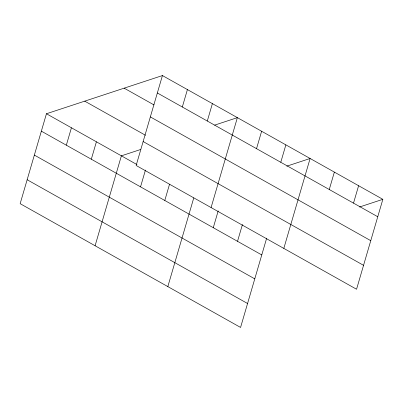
<?xml version="1.0" encoding="UTF-8"?>
<svg xmlns="http://www.w3.org/2000/svg" width="403" height="403" viewBox="0 0 403 403"><rect width="100%" height="100%" fill="white"/><g stroke="black" fill="none" stroke-linecap="round" stroke-linejoin="round"><path stroke-width="0.6" d="M162.434 75.562L136.138 165.482L356.554 289.248L382.85 199.329L162.434 75.562L46.446 113.752L20.15 203.671L240.566 327.438L266.685 238.118M66.334 145.191L71.427 127.776M91.315 159.215L96.403 141.806M95.093 245.749L121.384 155.83L140.521 149.533M140.541 186.856L145.453 170.046M182.322 107.002L187.415 89.592M164.787 200.472L169.527 184.262M207.303 121.026L212.396 103.616M167.829 286.593L193.772 197.878M211.081 207.56L237.377 117.646L214.648 125.126M213.278 227.7L218.194 210.89M256.53 148.672L261.623 131.257M237.523 241.316L242.44 224.506M280.775 162.283L285.868 144.873M283.818 248.404L310.114 158.49L286.79 166.167M329.266 189.511L334.359 172.101M353.512 203.127L358.605 185.718M359.526 207.011L382.85 199.329M157.341 92.972L377.757 216.743M124.159 88.166L154.027 104.936M150.344 116.9L370.76 240.672M84.721 101.148L145.543 135.302M143.136 141.554L363.551 265.32M46.446 113.752L137.01 164.605M41.353 131.161L261.769 254.928M34.356 155.09L254.772 278.856M27.147 179.743L247.563 303.509"/></g></svg>
